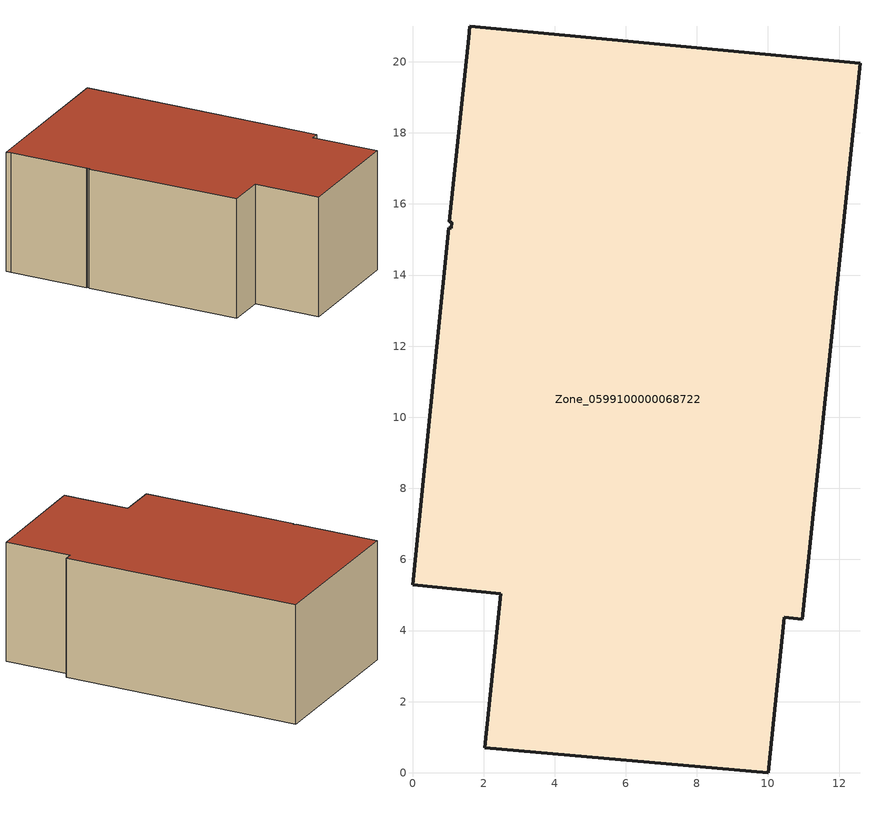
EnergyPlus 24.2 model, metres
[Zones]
Zone_0599100000068722
 floor ground (C_G): 1.09,15.31 1.11,15.48 1.04,15.5 1.59,20.68 1.61,21 12.59,19.96 10.96,4.32 10.46,4.37 10.01,0 2.03,0.7 2.48,5.03 0,5.29 1.02,15.33 z0
 wall outside (C_F): 2.48,5.03 2.03,0.7 10.01,0 10.46,4.37 10.96,4.32 12.59,19.96 1.61,21 1.59,20.68 1.04,15.5 1.11,15.48 1.09,15.31 1.02,15.33 0,5.29 2.48,5.03 z0:7.91
 roof outside (C_R): 1.09,15.31 1.02,15.33 0,5.29 2.48,5.03 2.03,0.7 10.01,0 10.46,4.37 10.96,4.32 12.59,19.96 1.61,21 1.59,20.68 1.04,15.5 1.11,15.48 z7.91
[BUILDING]
Pand.0599100000068722: North Axis=0; Terrain=City; Loads Convergence Tolerance Value=0.04; Temperature Convergence Tolerance Value=0.4; Solar Distribution=FullExterior; Maximum Number of Warmup Days=25; Minimum Number of Warmup Days=1
[Site:Location]
Rotterdam.The.Hague.AP_ZH_NLD Design_Conditions: Latitude=51.96; Longitude=4.45; Time Zone=1; Elevation=-4.5
[SITE:GROUNDTEMPERATURE:BUILDINGSURFACE]
18, 18, 18, 18, 18, 18, 18, 18, 18, 18, 18, 18
[MATERIAL] Thermal Absorptance=0.9; Solar Absorptance=0.7; Visible Absorptance=0.7
Name | Roughness | Thickness | Conductivity | Density | Specific Heat
G.D.1965 | MediumSmooth | 0.15 | 1 | 540 | 1210
F.D.1965 | Rough | 0.3 | 0.857143 | 1920 | 840
R.D.1965 | MediumRough | 0.2 | 0.08 | 1500 | 1000
[CONSTRUCTION]
C_G: G.D.1965
C_F: F.D.1965
C_R: R.D.1965
[ZONE]
Zone_0599100000068722: Type=1; Multiplier=1; Ceiling Height=Autocalculate; Volume=Autocalculate; Floor Area=autocalculate; Part of Total Floor Area=Yes
[ZONEINFILTRATION:DESIGNFLOWRATE]
Infil_Zone_0599100000068722: Zone or ZoneList or Space or SpaceList=Zone_0599100000068722; Schedule=AlwaysOn; Design Flow Rate Calculation Method=Flow/Area; Flow Rate per Floor Area=0.0042; Constant Term Coefficient=1; Temperature Term Coefficient=0; Velocity Term Coefficient=0; Velocity Squared Term Coefficient=0
[HVACTEMPLATE:ZONE:IDEALLOADSAIRSYSTEM]
Zone_0599100000068722: Maximum Heating Supply Air Temperature=50; Minimum Cooling Supply Air Temperature=13; Maximum Heating Supply Air Humidity Ratio=0.0156; Minimum Cooling Supply Air Humidity Ratio=0.0077; Heating Limit=NoLimit; Cooling Limit=NoLimit; Dehumidification Control Type=ConstantSensibleHeatRatio; Cooling Sensible Heat Ratio=0.7; Dehumidification Setpoint=60; Humidification Control Type=None; Humidification Setpoint=30; Outdoor Air Method=None; Outdoor Air Flow Rate per Person=0.00944; Outdoor Air Flow Rate per Zone Floor Area=0; Outdoor Air Flow Rate per Zone=0; Demand Controlled Ventilation Type=None; Outdoor Air Economizer Type=NoEconomizer; Heat Recovery Type=None; Sensible Heat Recovery Effectiveness=0.7; Latent Heat Recovery Effectiveness=0.65
[ZONECONTROL:THERMOSTAT]
ThermostatControl_Zone_0599100000068722: Zone or ZoneList=Zone_0599100000068722; Control Type Schedule=DualSetpointControlType; Control 1=Thermostat_Zone_0599100000068722; Temperature Difference Between Cutout And Setpoint=0
[THERMOSTATSETPOINT:DUALSETPOINT]
Thermostat_Zone_0599100000068722: Heating Setpoint Temperature Schedule=HeatingSetpoint_Zone_0599100000068722; Cooling Setpoint Temperature Schedule=CoolingSetpoint_Zone_0599100000068722
[SCHEDULE:COMPACT]
HeatingSetpoint_Zone_0599100000068722: Through: 12/31, For: AllDays, Until: 24:00, 21
CoolingSetpoint_Zone_0599100000068722: Through: 12/31, For: AllDays, Until: 24:00, 24
DualSetpointControlType: Through: 12/31, For: AllDays, Until: 24:00, 4
AlwaysOn: Through: 12/31, For: AllDays, Until: 24:00, 1
